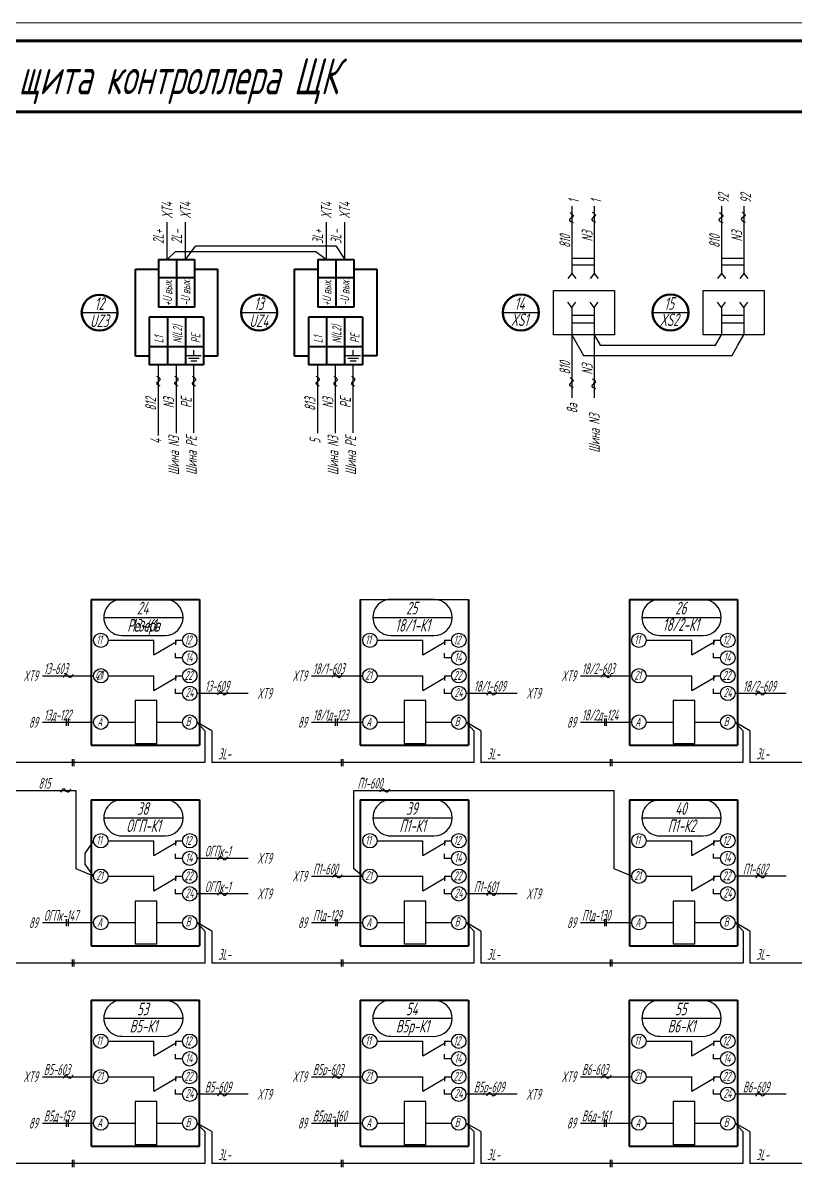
# Model space of a CAD drawing. Header units: millimetres. Extents: x -680 to 9204, y -4430 to 7779.
# Drawn here: x 2492.3 to 2706.6, y -260.7 to 56.9 of the extents above; entities that cross this region are included whole.
import ezdxf
from ezdxf.enums import TextEntityAlignment as Align

# ---------------------------------------------------------------- set-up
doc = ezdxf.new("R2010")
doc.units = ezdxf.units.MM
doc.layers.get('Defpoints').update_dxf_attribs({"color": 33})
for name, color, linetype, lineweight in [('Датчики', 31, 'Continuous', 50), ('Размерная', 4, 'Continuous', 25), ('Толст.рамка', 7, 'Continuous', 60), ('Тонк.рамка', 10, 'Continuous', 20)]:
    doc.layers.add(name, color=color, linetype=linetype, lineweight=lineweight)
doc.layers.add('ТЕКСТ', color=2, linetype='Continuous')
doc.layers.add('Текст.', color=51, linetype='Continuous')
doc.styles.add('Simplex', font='simplex.shx', dxfattribs={"width": 0.7, "oblique": 15})

# ---------------------------------------------------------------- blocks, each defined once
blk = doc.blocks.new('бирка')
at = {"color": 0, "linetype": 'ByBlock', "lineweight": -3}
blk.add_line((0, 0), (22, 0), dxfattribs=at)
at = {"color": 0, "linetype": 'ByBlock', "lineweight": 30}
blk.add_lwpolyline([(5, -5), (17, -5, 1), (17, 5), (5, 5, 1)], format="xyb", close=True, dxfattribs=at)

msp = doc.modelspace()

# ---------------------------------------------------------------- linework, layer by layer
at = {"color": 5, "lineweight": 60}
msp.add_line((1996.114, 32.142), (3207.603, 32.142), dxfattribs=at)
for p, q in [((2644.65, 5.986), (2644.65, -12.666)), ((2650.845, 5.986), (2650.845, -12.666)), ((2686.177, 5.986), (2686.177, -12.666)), ((2692.372, 5.986), (2692.372, -12.666)), ((2537.452, -8.85), (2540.272, -4.998)), ((2540.272, -4.998), (2579.169, -4.998)), ((2579.169, -4.998), (2581.65, -8.848)), ((2532.355, -8.85), (2534.668, -6.621)), ((2534.668, -6.621), (2573.564, -6.621)), ((2573.564, -6.621), (2576.553, -8.848)), ((2644.65, -12.666), (2643.53, -14.077)), ((2644.65, -12.666), (2645.77, -14.077)), ((2650.845, -12.666), (2649.725, -14.077)), ((2650.845, -12.666), (2651.965, -14.077)), ((2686.177, -12.666), (2685.057, -14.077)), ((2686.177, -12.666), (2687.297, -14.077)), ((2692.372, -12.666), (2691.252, -14.077)), ((2692.372, -12.666), (2693.492, -14.077)), ((2644.65, -22.093), (2643.53, -20.682)), ((2644.65, -22.093), (2645.77, -20.682)), ((2644.65, -22.093), (2644.65, -47.17)), ((2650.845, -22.093), (2649.725, -20.682)), ((2650.845, -22.093), (2651.965, -20.682)), ((2650.845, -22.093), (2650.845, -47.17)), ((2686.177, -22.093), (2685.057, -20.682)), ((2686.177, -22.093), (2687.297, -20.682)), ((2686.177, -22.093), (2686.177, -29.697)), ((2692.372, -22.093), (2691.252, -20.682)), ((2692.372, -22.093), (2693.492, -20.682)), ((2692.372, -22.093), (2692.372, -29.697)), ((2625.485, -23.538), (2635.485, -23.538)), ((2667.013, -23.538), (2677.013, -23.538)), ((2585.927, -103.12), (2615.928, -103.12)), ((2515.91, -114.479), (2528.6, -114.479)), ((2528.598, -118.54), (2528.6, -114.475)), ((2528.598, -118.54), (2534.942, -114.835)), ((2534.594, -114.479), (2536.594, -114.479)), ((2534.594, -114.479), (2534.594, -115.763)), ((2590.586, -114.479), (2603.275, -114.479)), ((2603.273, -118.54), (2603.275, -114.475)), ((2603.273, -118.54), (2609.617, -114.835)), ((2609.27, -114.479), (2609.269, -115.763)), ((2609.27, -114.479), (2611.269, -114.479)), ((2665.261, -114.479), (2677.951, -114.479)), ((2677.949, -118.54), (2677.95, -114.475)), ((2677.949, -118.54), (2684.292, -114.835)), ((2683.945, -114.479), (2683.944, -115.763)), ((2683.945, -114.479), (2685.944, -114.479)), ((2534.533, -118.076), (2534.532, -119.359)), ((2536.594, -119.36), (2534.532, -119.359)), ((2609.208, -118.076), (2609.207, -119.359)), ((2611.269, -119.36), (2609.207, -119.359)), ((2683.883, -118.076), (2683.883, -119.359)), ((2685.944, -119.36), (2683.883, -119.359)), ((2515.91, -124.321), (2528.6, -124.321)), ((2528.598, -128.382), (2528.6, -124.316)), ((2528.598, -128.382), (2534.942, -124.676)), ((2534.594, -124.321), (2536.594, -124.321)), ((2534.594, -124.321), (2534.594, -125.604)), ((2590.586, -124.321), (2603.275, -124.321)), ((2603.273, -128.382), (2603.275, -124.316)), ((2603.273, -128.382), (2609.617, -124.676)), ((2609.27, -124.321), (2609.269, -125.604)), ((2609.27, -124.321), (2611.269, -124.321)), ((2665.261, -124.321), (2677.951, -124.321)), ((2677.949, -128.382), (2677.95, -124.316)), ((2677.949, -128.382), (2684.292, -124.676)), ((2683.945, -124.321), (2683.944, -125.604)), ((2683.945, -124.321), (2685.944, -124.321)), ((2534.533, -127.917), (2534.532, -129.201)), ((2536.594, -129.202), (2534.532, -129.201)), ((2609.208, -127.917), (2609.207, -129.201)), ((2611.269, -129.202), (2609.207, -129.201)), ((2683.883, -127.917), (2683.883, -129.201)), ((2685.944, -129.202), (2683.883, -129.201)), ((2523.419, -131.203), (2523.419, -143.203)), ((2529.419, -131.203), (2523.419, -131.203)), ((2529.419, -143.203), (2529.419, -131.203)), ((2598.094, -131.203), (2598.094, -143.203)), ((2604.094, -131.203), (2598.094, -131.203)), ((2604.094, -143.203), (2604.094, -131.203)), ((2672.77, -131.203), (2672.77, -143.203)), ((2678.77, -131.203), (2672.77, -131.203)), ((2678.77, -143.203), (2678.77, -131.203)), ((2515.91, -137.199), (2523.416, -137.199)), ((2529.416, -137.199), (2536.594, -137.199)), ((2542.794, -139.57), (2540.594, -137.199)), ((2544.72, -139.57), (2540.596, -137.199)), ((2542.794, -139.57), (2542.794, -148.416)), ((2544.72, -139.57), (2544.72, -148.416)), ((2590.586, -137.199), (2598.092, -137.199)), ((2604.092, -137.199), (2611.269, -137.199)), ((2617.469, -139.57), (2615.269, -137.199)), ((2619.396, -139.57), (2615.271, -137.199)), ((2617.469, -139.57), (2617.469, -148.416)), ((2619.396, -139.57), (2619.396, -148.416)), ((2665.261, -137.199), (2672.767, -137.199)), ((2678.767, -137.199), (2685.944, -137.199)), ((2692.144, -139.57), (2689.944, -137.199)), ((2694.071, -139.57), (2689.946, -137.199)), ((2692.144, -139.57), (2692.144, -148.416)), ((2694.071, -139.57), (2694.071, -148.416)), ((2529.419, -143.203), (2523.419, -143.203)), ((2604.094, -143.203), (2598.094, -143.203)), ((2678.77, -143.203), (2672.77, -143.203)), ((2542.794, -148.416), (2470.045, -148.416)), ((2617.469, -148.416), (2544.72, -148.416)), ((2692.144, -148.416), (2619.396, -148.416)), ((2766.82, -148.416), (2694.071, -148.416)), ((2360.075, -156.13), (2507.086, -156.13)), ((2507.086, -177.861), (2507.086, -156.13)), ((2584.096, -177.864), (2584.096, -156.13)), ((2584.096, -156.13), (2656.432, -156.13)), ((2656.432, -177.864), (2656.432, -156.13)), ((2511.913, -170.104), (2509.525, -173.433)), ((2515.913, -170.104), (2528.603, -170.104)), ((2528.601, -174.165), (2528.603, -170.1)), ((2528.601, -174.165), (2534.945, -170.46)), ((2534.597, -170.104), (2536.596, -170.104)), ((2534.597, -170.104), (2534.597, -171.388)), ((2590.588, -170.102), (2603.278, -170.102)), ((2603.276, -174.163), (2603.278, -170.098)), ((2603.276, -174.163), (2609.62, -170.457)), ((2609.272, -170.102), (2611.272, -170.102)), ((2609.272, -170.102), (2609.272, -171.386)), ((2665.265, -170.099), (2677.955, -170.099)), ((2677.953, -174.16), (2677.955, -170.095)), ((2677.953, -174.16), (2684.297, -170.454)), ((2683.949, -170.099), (2685.948, -170.099)), ((2683.949, -170.099), (2683.949, -171.383)), ((2509.525, -176.614), (2509.525, -173.433)), ((2534.535, -173.701), (2534.535, -174.984)), ((2609.211, -173.699), (2609.21, -174.982)), ((2683.887, -173.695), (2683.887, -174.979)), ((2511.913, -179.943), (2509.525, -176.614)), ((2536.596, -174.985), (2534.535, -174.984)), ((2554.783, -174.984), (2540.598, -174.984)), ((2611.272, -174.983), (2609.21, -174.982)), ((2685.948, -174.98), (2683.887, -174.979)), ((2511.914, -179.943), (2507.086, -177.861)), ((2515.913, -179.946), (2528.603, -179.946)), ((2528.601, -184.007), (2528.603, -179.941)), ((2528.601, -184.007), (2534.945, -180.301)), ((2534.597, -179.946), (2536.596, -179.946)), ((2534.597, -179.946), (2534.597, -181.229)), ((2586.584, -179.947), (2584.096, -177.864)), ((2590.588, -179.943), (2603.278, -179.943)), ((2603.276, -184.004), (2603.278, -179.939)), ((2603.276, -184.004), (2609.62, -180.299)), ((2609.272, -179.943), (2611.272, -179.943)), ((2609.272, -179.943), (2609.272, -181.227)), ((2661.261, -179.947), (2656.432, -177.864)), ((2665.265, -179.94), (2677.955, -179.94)), ((2677.953, -184.001), (2677.955, -179.936)), ((2677.953, -184.001), (2684.297, -180.295)), ((2683.949, -179.94), (2685.948, -179.94)), ((2683.949, -179.94), (2683.949, -181.224)), ((2534.535, -183.542), (2534.535, -184.826)), ((2609.211, -183.54), (2609.21, -184.824)), ((2683.887, -183.537), (2683.887, -184.82)), ((2523.422, -186.828), (2523.422, -198.828)), ((2529.422, -186.828), (2523.422, -186.828)), ((2529.422, -198.828), (2529.422, -186.828)), ((2536.596, -184.827), (2534.535, -184.826)), ((2554.783, -184.826), (2540.598, -184.826)), ((2598.097, -186.826), (2598.097, -198.826)), ((2604.097, -186.826), (2598.097, -186.826)), ((2604.097, -198.826), (2604.097, -186.826)), ((2611.272, -184.825), (2609.21, -184.824)), ((2672.774, -186.822), (2672.774, -198.822)), ((2678.774, -186.822), (2672.774, -186.822)), ((2678.774, -198.822), (2678.774, -186.822)), ((2685.948, -184.821), (2683.887, -184.82)), ((2497.729, -192.822), (2511.914, -192.822)), ((2515.913, -192.824), (2523.419, -192.824)), ((2529.419, -192.824), (2536.596, -192.824)), ((2542.799, -195.194), (2540.599, -192.823)), ((2544.723, -195.194), (2540.599, -192.823)), ((2590.588, -192.822), (2598.095, -192.822)), ((2604.095, -192.822), (2611.272, -192.822)), ((2617.474, -195.193), (2615.274, -192.822)), ((2619.401, -195.193), (2615.276, -192.822)), ((2665.265, -192.819), (2672.771, -192.819)), ((2678.771, -192.819), (2685.948, -192.819)), ((2692.151, -195.19), (2689.951, -192.819)), ((2694.077, -195.19), (2689.953, -192.819)), ((2542.799, -195.194), (2542.799, -204.039)), ((2544.723, -195.194), (2544.723, -204.039)), ((2617.474, -195.193), (2617.474, -204.038)), ((2619.401, -195.193), (2619.401, -204.038)), ((2692.151, -195.19), (2692.151, -204.035)), ((2694.077, -195.19), (2694.077, -204.035)), ((2529.422, -198.828), (2523.422, -198.828)), ((2604.097, -198.826), (2598.097, -198.826)), ((2678.774, -198.822), (2672.774, -198.822)), ((2542.799, -204.039), (2470.05, -204.039)), ((2617.472, -204.039), (2544.723, -204.039)), ((2692.149, -204.038), (2619.401, -204.038)), ((2766.826, -204.035), (2694.077, -204.035)), ((2515.904, -225.73), (2528.594, -225.73)), ((2528.592, -229.791), (2528.594, -225.726)), ((2528.592, -229.791), (2534.936, -226.086)), ((2534.588, -225.73), (2536.588, -225.73)), ((2534.588, -225.73), (2534.588, -227.014)), ((2590.578, -225.731), (2603.268, -225.731)), ((2603.266, -229.792), (2603.268, -225.727)), ((2603.266, -229.792), (2609.61, -226.087)), ((2609.262, -225.731), (2611.262, -225.731)), ((2609.262, -225.731), (2609.262, -227.015)), ((2665.251, -225.73), (2677.941, -225.73)), ((2677.938, -229.791), (2677.94, -225.726)), ((2677.938, -229.791), (2684.282, -226.086)), ((2683.935, -225.73), (2683.934, -227.014)), ((2683.935, -225.73), (2685.934, -225.73)), ((2534.527, -229.327), (2534.526, -230.61)), ((2536.588, -230.611), (2534.526, -230.61)), ((2609.201, -229.328), (2609.2, -230.612)), ((2611.262, -230.612), (2609.2, -230.612)), ((2683.873, -229.327), (2683.873, -230.61)), ((2685.934, -230.611), (2683.873, -230.61)), ((2515.904, -235.572), (2528.594, -235.572)), ((2528.592, -239.633), (2528.594, -235.567)), ((2528.592, -239.633), (2534.936, -235.927)), ((2534.588, -235.572), (2536.588, -235.572)), ((2534.588, -235.572), (2534.588, -236.855)), ((2590.578, -235.573), (2603.268, -235.573)), ((2603.266, -239.634), (2603.268, -235.568)), ((2603.266, -239.634), (2609.61, -235.928)), ((2609.262, -235.573), (2611.262, -235.573)), ((2609.262, -235.573), (2609.262, -236.856)), ((2665.251, -235.572), (2677.941, -235.572)), ((2677.938, -239.633), (2677.94, -235.567)), ((2677.938, -239.633), (2684.282, -235.927)), ((2683.935, -235.572), (2683.934, -236.855)), ((2683.935, -235.572), (2685.934, -235.572)), ((2534.527, -239.168), (2534.526, -240.452)), ((2536.588, -240.453), (2534.526, -240.452)), ((2609.201, -239.169), (2609.2, -240.453)), ((2611.262, -240.454), (2609.2, -240.453)), ((2683.873, -239.168), (2683.873, -240.452)), ((2685.934, -240.453), (2683.873, -240.452)), ((2523.413, -242.454), (2523.413, -254.454)), ((2529.413, -242.454), (2523.413, -242.454)), ((2529.413, -254.454), (2529.413, -242.454)), ((2598.087, -242.455), (2598.087, -254.455)), ((2604.087, -242.455), (2598.087, -242.455)), ((2604.087, -254.455), (2604.087, -242.455)), ((2672.76, -242.454), (2672.76, -254.454)), ((2678.76, -242.454), (2672.76, -242.454)), ((2678.76, -254.454), (2678.76, -242.454)), ((2515.904, -248.45), (2523.41, -248.45)), ((2529.41, -248.45), (2536.588, -248.45)), ((2542.79, -250.821), (2540.59, -248.45)), ((2544.716, -250.821), (2540.592, -248.45)), ((2542.79, -250.821), (2542.79, -259.666)), ((2544.716, -250.821), (2544.716, -259.666)), ((2590.578, -248.451), (2598.084, -248.451)), ((2604.084, -248.451), (2611.262, -248.451)), ((2619.389, -250.82), (2615.264, -248.449)), ((2617.464, -250.822), (2615.264, -248.452)), ((2617.464, -250.822), (2617.464, -259.668)), ((2619.389, -250.82), (2619.389, -259.665)), ((2665.251, -248.45), (2672.757, -248.45)), ((2678.757, -248.45), (2685.934, -248.45)), ((2692.136, -250.821), (2689.936, -248.45)), ((2694.062, -250.82), (2689.937, -248.449)), ((2692.136, -250.821), (2692.136, -259.666)), ((2694.062, -250.82), (2694.062, -259.665)), ((2529.413, -254.454), (2523.413, -254.454)), ((2604.087, -254.455), (2598.087, -254.455)), ((2678.76, -254.454), (2672.76, -254.454)), ((2542.79, -259.665), (2470.04, -259.665)), ((2617.464, -259.666), (2544.714, -259.666)), ((2692.136, -259.665), (2619.387, -259.665)), ((2766.809, -259.665), (2694.059, -259.665))]:
    msp.add_line(p, q)
at = {"color": 7}
for p, q in [((2532.355, -8.85), (2532.355, 1.569)), ((2537.452, -8.85), (2537.452, 1.569)), ((2576.553, -8.848), (2576.553, 1.571)), ((2581.65, -8.848), (2581.65, 1.571)), ((2508.58, -23.541), (2518.518, -23.541)), ((2552.856, -23.538), (2562.794, -23.538)), ((2529.894, -57.634), (2529.894, -38.015)), ((2534.867, -56.981), (2534.867, -38.015)), ((2539.764, -56.947), (2539.764, -38.015)), ((2574.093, -57.001), (2574.093, -38.013)), ((2579.066, -56.978), (2579.066, -38.013)), ((2583.963, -56.945), (2583.963, -38.013))]:
    msp.add_line(p, q, dxfattribs=at)
at = {"lineweight": 40}
for p, q in [((2529.913, -8.85), (2539.913, -8.85)), ((2529.913, -8.85), (2529.915, -22.074)), ((2534.913, -8.85), (2534.915, -22.074)), ((2539.913, -8.85), (2539.915, -22.074)), ((2574.111, -8.848), (2584.111, -8.848)), ((2574.111, -8.848), (2574.114, -22.071)), ((2579.111, -8.848), (2579.114, -22.071)), ((2584.111, -8.848), (2584.114, -22.071)), ((2523.496, -11.5), (2529.913, -11.499)), ((2523.496, -35.587), (2523.496, -11.5)), ((2539.913, -11.497), (2546.33, -11.496)), ((2546.33, -11.495), (2546.33, -35.586)), ((2567.695, -11.497), (2574.112, -11.496)), ((2567.695, -35.585), (2567.695, -11.497)), ((2584.112, -11.495), (2590.529, -11.494)), ((2590.529, -11.493), (2590.529, -35.583)), ((2539.914, -13.85), (2529.914, -13.85)), ((2584.112, -13.848), (2574.112, -13.848)), ((2539.915, -22.074), (2529.914, -22.074)), ((2584.114, -22.071), (2574.113, -22.071)), ((2542.365, -24.791), (2527.367, -24.791)), ((2527.367, -24.792), (2527.367, -38.015)), ((2532.368, -24.793), (2532.368, -38.016)), ((2537.367, -24.792), (2537.369, -38.016)), ((2542.365, -24.791), (2542.368, -38.015)), ((2586.563, -24.789), (2571.565, -24.789)), ((2571.565, -24.79), (2571.565, -38.013)), ((2576.567, -24.79), (2576.567, -38.013)), ((2581.565, -24.79), (2581.568, -38.014)), ((2586.563, -24.789), (2586.566, -38.013)), ((2542.367, -33.015), (2527.368, -33.017)), ((2586.565, -33.013), (2571.567, -33.015)), ((2527.369, -35.587), (2523.496, -35.587)), ((2542.368, -38.015), (2527.367, -38.015)), ((2546.33, -35.586), (2542.367, -35.585)), ((2571.567, -35.584), (2567.695, -35.585)), ((2586.566, -38.013), (2571.565, -38.013)), ((2590.529, -35.583), (2586.566, -35.583)), ((2511.251, -103.12), (2511.251, -143.61)), ((2511.251, -103.12), (2541.253, -103.12)), ((2541.251, -103.12), (2541.251, -143.61)), ((2585.927, -103.12), (2585.927, -143.61)), ((2615.927, -103.12), (2615.927, -143.61)), ((2660.602, -103.12), (2660.602, -143.61)), ((2660.602, -103.12), (2690.603, -103.12)), ((2690.602, -103.12), (2690.602, -143.61)), ((2511.251, -143.61), (2541.253, -143.61)), ((2585.927, -143.61), (2615.929, -143.61)), ((2660.602, -143.61), (2690.604, -143.61)), ((2511.254, -158.745), (2511.254, -199.235)), ((2511.254, -158.745), (2541.255, -158.745)), ((2541.254, -158.745), (2541.254, -199.235)), ((2585.929, -158.743), (2585.929, -199.233)), ((2585.929, -158.743), (2615.929, -158.743)), ((2615.929, -158.743), (2615.929, -199.233)), ((2660.606, -158.74), (2660.606, -199.23)), ((2660.606, -158.74), (2690.607, -158.74)), ((2690.606, -158.74), (2690.606, -199.23)), ((2511.254, -199.235), (2541.256, -199.235)), ((2585.929, -199.233), (2615.932, -199.233)), ((2660.606, -199.23), (2690.608, -199.23)), ((2511.245, -214.371), (2511.245, -254.861)), ((2511.245, -214.371), (2541.247, -214.371)), ((2541.245, -214.371), (2541.245, -254.861)), ((2585.919, -214.372), (2585.919, -254.862)), ((2585.919, -214.372), (2615.921, -214.372)), ((2615.919, -214.372), (2615.919, -254.862)), ((2660.592, -214.371), (2660.592, -254.861)), ((2660.592, -214.371), (2690.593, -214.371)), ((2690.592, -214.371), (2690.592, -254.861)), ((2511.245, -254.861), (2541.247, -254.861)), ((2585.919, -254.862), (2615.921, -254.862)), ((2660.592, -254.861), (2690.594, -254.861))]:
    msp.add_line(p, q, dxfattribs=at)
at = {"lineweight": 30}
for p, q in [((2644.65, -8.413), (2650.845, -8.413)), ((2686.177, -8.413), (2692.372, -8.413)), ((2650.845, -10.413), (2644.65, -10.413)), ((2692.372, -10.413), (2686.177, -10.413)), ((2650.845, -24.346), (2644.65, -24.346)), ((2692.372, -24.346), (2686.177, -24.346)), ((2644.65, -26.346), (2650.845, -26.346)), ((2686.177, -26.346), (2692.372, -26.346))]:
    msp.add_line(p, q, dxfattribs=at)
at = {"lineweight": 30, "ltscale": 0.5}
for p, q in [((2639.535, -29.697), (2639.535, -17.379)), ((2639.535, -17.379), (2656.51, -17.379)), ((2656.51, -17.379), (2656.51, -29.697)), ((2681.062, -29.697), (2681.062, -17.379)), ((2681.062, -17.379), (2698.037, -17.379)), ((2698.037, -17.379), (2698.037, -29.697)), ((2656.51, -29.697), (2639.535, -29.697)), ((2698.037, -29.697), (2681.062, -29.697))]:
    msp.add_line(p, q, dxfattribs=at)
at = {"color": 107}
for p, q in [((2644.65, -29.697), (2647.892, -35.457)), ((2650.845, -29.697), (2652.466, -32.577)), ((2684.56, -32.577), (2686.177, -29.697)), ((2690.755, -32.577), (2692.372, -29.697)), ((2652.466, -32.577), (2684.56, -32.577)), ((2689.138, -35.457), (2690.755, -32.577)), ((2647.892, -35.457), (2689.138, -35.457))]:
    msp.add_line(p, q, dxfattribs=at)
at = {"linetype": 'ByBlock'}
for p, q in [((2539.645, -33.966), (2539.645, -35.44)), ((2583.887, -33.968), (2583.887, -35.442)), ((2537.565, -35.488), (2541.779, -35.488)), ((2538.198, -36.183), (2541.167, -36.183)), ((2538.889, -36.943), (2540.524, -36.943)), ((2581.806, -35.49), (2586.021, -35.49)), ((2582.439, -36.185), (2585.408, -36.185)), ((2583.131, -36.945), (2584.766, -36.945))]:
    msp.add_line(p, q, dxfattribs=at)
at = {"ltscale": 5}
for p, q in [((2572.4, -124.322), (2586.586, -124.322)), ((2647.075, -124.322), (2661.261, -124.322)), ((2629.454, -129.203), (2615.269, -129.203)), ((2704.13, -129.203), (2689.944, -129.203)), ((2572.4, -137.199), (2586.586, -137.199)), ((2647.075, -137.199), (2661.261, -137.199)), ((2572.406, -179.942), (2586.592, -179.942)), ((2704.137, -179.939), (2689.952, -179.939)), ((2629.461, -184.823), (2615.275, -184.823)), ((2572.406, -192.82), (2586.592, -192.82)), ((2647.083, -192.817), (2661.269, -192.817)), ((2497.717, -235.571), (2511.903, -235.571)), ((2572.391, -235.569), (2586.577, -235.569)), ((2647.063, -235.569), (2661.248, -235.569)), ((2554.772, -240.452), (2540.586, -240.452)), ((2629.446, -240.451), (2615.26, -240.451)), ((2704.117, -240.451), (2689.931, -240.451)), ((2497.717, -248.448), (2511.903, -248.448)), ((2572.391, -248.447), (2586.577, -248.447)), ((2647.063, -248.447), (2661.248, -248.447))]:
    msp.add_line(p, q, dxfattribs=at)
for centre in [(2513.91, -114.479), (2538.594, -114.479), (2588.586, -114.479), (2613.269, -114.479), (2663.261, -114.479), (2687.944, -114.479), (2538.594, -119.36), (2613.269, -119.36), (2687.944, -119.36), (2513.91, -124.321), (2538.594, -124.321), (2588.586, -124.321), (2613.269, -124.321), (2663.261, -124.321), (2687.944, -124.321), (2538.594, -129.202), (2613.269, -129.202), (2687.944, -129.202), (2513.91, -137.199), (2538.594, -137.199), (2588.586, -137.199), (2613.269, -137.199), (2663.261, -137.199), (2687.944, -137.199), (2513.913, -170.104), (2538.596, -170.104), (2588.588, -170.102), (2613.272, -170.102), (2663.265, -170.099), (2687.948, -170.099), (2538.596, -174.985), (2613.272, -174.983), (2687.948, -174.98), (2513.913, -179.946), (2538.596, -179.946), (2588.588, -179.943), (2613.272, -179.943), (2663.265, -179.94), (2687.948, -179.94), (2538.596, -184.827), (2613.272, -184.825), (2687.948, -184.821), (2513.913, -192.824), (2538.596, -192.824), (2588.588, -192.822), (2613.272, -192.822), (2663.265, -192.819), (2687.948, -192.819), (2513.904, -225.73), (2538.588, -225.73), (2588.578, -225.731), (2613.262, -225.731), (2663.251, -225.73), (2687.934, -225.73), (2538.588, -230.611), (2613.262, -230.612), (2687.934, -230.611), (2513.904, -235.572), (2538.588, -235.572), (2588.578, -235.573), (2613.262, -235.573), (2663.251, -235.572), (2687.934, -235.572), (2538.588, -240.453), (2613.262, -240.454), (2687.934, -240.453), (2513.904, -248.45), (2538.588, -248.45), (2588.578, -248.451), (2613.262, -248.451), (2663.251, -248.45), (2687.934, -248.45)]:
    msp.add_circle(centre, 2)
at = {"color": 30, "linetype": 'ByBlock', "lineweight": 30}
for points, end_tangent in [([(2644.135, 4.205), (2645.003, 3.337), (2643.961, 2.257), (2645.003, 1.471)], (0, -1)), ([(2650.33, 4.319), (2651.198, 3.45), (2650.156, 2.37), (2651.198, 1.584)], (0, -1)), ([(2685.662, 4.205), (2686.531, 3.337), (2685.488, 2.257), (2686.531, 1.471)], (0, -1)), ([(2691.857, 4.319), (2692.726, 3.45), (2691.683, 2.37), (2692.726, 1.584)], (0, -1)), ([(2530.353, -43.988), (2529.484, -43.12), (2530.385, -42.187), (2529.484, -41.254)], (0, 1)), ([(2535.326, -43.988), (2534.458, -43.12), (2535.358, -42.187), (2534.458, -41.254)], (0, 1)), ([(2540.223, -43.988), (2539.355, -43.12), (2540.255, -42.187), (2539.355, -41.254)], (0, 1)), ([(2574.551, -43.986), (2573.683, -43.118), (2574.583, -42.185), (2573.683, -41.252)], (0, 1)), ([(2579.524, -43.986), (2578.656, -43.118), (2579.557, -42.185), (2578.656, -41.252)], (0, 1)), ([(2584.421, -43.986), (2583.553, -43.118), (2584.453, -42.185), (2583.553, -41.252)], (0, 1)), ([(2644.135, -41.545), (2645.003, -42.413), (2643.961, -43.493), (2645.003, -44.279)], (0, -1)), ([(2650.33, -41.905), (2651.198, -42.774), (2650.156, -43.854), (2651.198, -44.64)], (0, -1)), ([(2506.15, -123.94), (2505.282, -124.808), (2504.349, -123.907), (2503.416, -124.808)], (-1, 0)), ([(2580.826, -123.94), (2579.957, -124.808), (2579.024, -123.907), (2578.091, -124.808)], (-1, 0)), ([(2655.501, -123.94), (2654.632, -124.808), (2653.699, -123.907), (2652.766, -124.808)], (-1, 0)), ([(2623.694, -128.821), (2622.826, -129.689), (2621.893, -128.788), (2620.96, -129.689)], (-1, 0)), ([(2698.37, -128.821), (2697.501, -129.689), (2696.568, -128.788), (2695.635, -129.689)], (-1, 0)), ([(2505.481, -155.748), (2504.612, -156.616), (2503.679, -155.715), (2502.746, -156.616)], (-1, 0)), ([(2594.037, -155.748), (2593.169, -156.616), (2592.236, -155.715), (2591.303, -156.616)], (-1, 0)), ([(2549.022, -174.604), (2548.153, -175.472), (2547.22, -174.572), (2546.287, -175.472)], (-1, 0)), ([(2580.828, -179.562), (2579.96, -180.431), (2579.027, -179.53), (2578.094, -180.431)], (-1, 0)), ([(2698.374, -179.559), (2697.505, -180.427), (2696.572, -179.527), (2695.639, -180.427)], (-1, 0)), ([(2549.022, -184.446), (2548.153, -185.314), (2547.22, -184.413), (2546.287, -185.314)], (-1, 0)), ([(2623.697, -184.443), (2622.829, -185.312), (2621.896, -184.411), (2620.963, -185.312)], (-1, 0)), ([(2506.143, -235.188), (2505.274, -236.057), (2504.341, -235.156), (2503.408, -236.057)], (-1, 0)), ([(2580.817, -235.187), (2579.948, -236.055), (2579.015, -235.155), (2578.082, -236.055)], (-1, 0)), ([(2655.488, -235.187), (2654.619, -236.055), (2653.686, -235.155), (2652.753, -236.055)], (-1, 0)), ([(2549.012, -240.069), (2548.143, -240.938), (2547.21, -240.037), (2546.277, -240.938)], (-1, 0)), ([(2623.686, -240.068), (2622.817, -240.937), (2621.884, -240.036), (2620.951, -240.937)], (-1, 0)), ([(2698.357, -240.068), (2697.488, -240.937), (2696.555, -240.036), (2695.622, -240.937)], (-1, 0))]:
    msp.add_spline(points, degree=3, dxfattribs=dict(at, end_tangent=end_tangent))
at = {"layer": 'Defpoints', "ltscale": 5}
for p, q in [((2497.725, -124.322), (2511.91, -124.322)), ((2554.779, -129.203), (2540.594, -129.203)), ((2497.725, -137.199), (2511.91, -137.199))]:
    msp.add_line(p, q, dxfattribs=at)
at = {"layer": 'Defpoints', "ltscale": 0.9}
for p, q in [((2504.317, -136.199), (2504.317, -138.199)), ((2504.817, -136.199), (2504.817, -138.199))]:
    msp.add_line(p, q, dxfattribs=at)
at = {"layer": 'Defpoints', "color": 30, "linetype": 'ByBlock', "lineweight": 30, "end_tangent": (-1, 0)}
msp.add_spline([(2549.019, -128.821), (2548.15, -129.689), (2547.217, -128.788), (2546.284, -129.689)], degree=3, dxfattribs=at)
at = {"layer": 'Датчики'}
for centre, radius in [((2513.558, -23.543), 4.979), ((2557.835, -23.541), 4.979), ((2630.485, -23.538), 5), ((2672.013, -23.538), 5)]:
    msp.add_circle(centre, radius, dxfattribs=at)
at = {"layer": 'Размерная', "ltscale": 0.9}
for p, q in [((2578.993, -136.199), (2578.993, -138.199)), ((2579.493, -136.199), (2579.493, -138.199)), ((2653.668, -136.199), (2653.668, -138.199)), ((2654.168, -136.199), (2654.168, -138.199)), ((2505.919, -147.416), (2505.919, -149.416)), ((2506.419, -147.416), (2506.419, -149.416)), ((2580.595, -147.416), (2580.595, -149.416)), ((2581.095, -147.416), (2581.095, -149.416)), ((2655.27, -147.416), (2655.27, -149.416)), ((2655.77, -147.416), (2655.77, -149.416)), ((2504.32, -191.822), (2504.32, -193.822)), ((2504.82, -191.822), (2504.82, -193.822)), ((2578.998, -191.822), (2578.998, -193.822)), ((2579.498, -191.822), (2579.498, -193.822)), ((2653.674, -191.819), (2653.674, -193.819)), ((2654.174, -191.819), (2654.174, -193.819)), ((2505.924, -203.039), (2505.924, -205.039)), ((2506.424, -203.039), (2506.424, -205.039)), ((2580.597, -203.039), (2580.597, -205.039)), ((2581.097, -203.039), (2581.097, -205.039)), ((2655.274, -203.036), (2655.274, -205.036)), ((2655.774, -203.036), (2655.774, -205.036)), ((2504.31, -247.448), (2504.31, -249.448)), ((2504.81, -247.448), (2504.81, -249.448)), ((2578.983, -247.448), (2578.983, -249.448)), ((2579.483, -247.448), (2579.483, -249.448)), ((2653.654, -247.448), (2653.654, -249.448)), ((2654.154, -247.448), (2654.154, -249.448)), ((2505.915, -258.665), (2505.915, -260.665)), ((2506.415, -258.665), (2506.415, -260.665)), ((2580.589, -258.666), (2580.589, -260.666)), ((2581.089, -258.666), (2581.089, -260.666)), ((2655.262, -258.665), (2655.262, -260.665)), ((2655.762, -258.665), (2655.762, -260.665))]:
    msp.add_line(p, q, dxfattribs=at)
at = {"layer": 'Толст.рамка'}
msp.add_line((1985.172, 51.855), (3220.172, 51.855), dxfattribs=at)
at = {"layer": 'Тонк.рамка'}
msp.add_line((3225.172, 56.855), (1965.172, 56.855), dxfattribs=at)

# ---------------------------------------------------------------- block references
at = {"layer": 'Датчики', "rotation": 359.9750029476415}
for p in [(2514.735, -108.118), (2589.411, -108.118), (2664.086, -108.118), (2514.738, -163.743), (2589.414, -163.741), (2664.09, -163.737), (2514.729, -219.369), (2589.403, -219.37), (2664.076, -219.369)]:
    msp.add_blockref('бирка', p, dxfattribs=at)

# ---------------------------------------------------------------- texts
at = {"layer": 'Defpoints', "style": 'Simplex', "oblique": 15, "width": 0.6}
msp.add_text('13-К1', height=3.5, dxfattribs=at).set_placement((2525.735, -112.059), align=Align.CENTER)
at = {"layer": 'Defpoints', "style": 'Simplex', "oblique": 15, "width": 0.5}
for s, p in [('XT9', (2496.428, -125.838)), ('XT9', (2561.354, -130.719)), ('89', (2496.428, -138.716))]:
    msp.add_text(s, height=3, dxfattribs=at).set_placement(p, align=Align.RIGHT)
for s, p in [('13-603', (2498.072, -123.83)), ('13-609', (2542.765, -128.711)), ('13д-122', (2498.072, -136.707))]:
    msp.add_text(s, height=3, dxfattribs=at).set_placement(p)
at = {"layer": 'ТЕКСТ', "style": 'Simplex', "oblique": 15}
for s, height, rotation, width, p in [('92', 3, 90, 0.6, (2688.214, 6.815)), ('92', 3, 90, 0.6, (2694.409, 6.815)), ('1', 3, 90, 0.6, (2646.687, 6.815)), ('1', 3, 90, 0.6, (2652.882, 6.815)), ('2L+', 3, 90, 0.6, (2531.378, -4.465)), ('2L-', 3, 90, 0.6, (2536.475, -4.465)), ('3L+', 3, 90, 0.6, (2575.577, -4.463)), ('3L-', 3, 90, 0.6, (2580.674, -4.463)), ('810', 3, 90, 0.6, (2644.204, -5.603)), ('N3', 3, 90, 0.6, (2650.399, -3.82)), ('810', 3, 90, 0.6, (2685.731, -5.603)), ('N3', 3, 90, 0.6, (2691.926, -3.82)), ('вых.', 2.5, 90, 0.6, (2533.718, -18.564)), ('вых.', 2.5, 90, 0.6, (2538.718, -18.46)), ('вых.', 2.5, 90, 0.6, (2577.917, -18.561)), ('вых.', 2.5, 90, 0.6, (2582.917, -18.457)), ('+U', 2.5, 90, 0.6, (2533.651, -21.745)), ('-U', 2.5, 90, 0.6, (2538.651, -21.641)), ('+U', 2.5, 90, 0.6, (2577.85, -21.743)), ('-U', 2.5, 90, 0.6, (2582.85, -21.639)), ('N(L2)', 2.5, 90, 0.6, (2536.452, -32.045)), ('N(L2)', 2.5, 90, 0.6, (2580.65, -32.042)), ('L1', 2.5, 90, 0.6, (2531.257, -32.046)), ('РЕ', 2.5, 90, 0.6, (2541.502, -32.045)), ('L1', 2.5, 90, 0.6, (2575.456, -32.043)), ('РЕ', 2.5, 90, 0.6, (2585.701, -32.042)), ('810', 3, 90, 0.6, (2644.204, -40.749)), ('N3', 3, 90, 0.6, (2650.399, -40.749)), ('8а', 3, 90, 0.6, (2646.198, -51.526)), ('Шина N3', 3, 90, 0.6, (2652.393, -62.439)), ('11', 2.5, 0.00001, 0.5, (2512.639, -115.541)), ('12', 2.5, 0.00001, 0.5, (2537.151, -115.619)), ('11', 2.5, 0.00001, 0.5, (2587.314, -115.541)), ('12', 2.5, 0.00001, 0.5, (2611.826, -115.619)), ('11', 2.5, 0.00001, 0.5, (2661.99, -115.541)), ('12', 2.5, 0.00001, 0.5, (2686.502, -115.619)), ('14', 2.5, 0.00001, 0.5, (2537.392, -120.398)), ('14', 2.5, 0.00001, 0.5, (2612.067, -120.398)), ('14', 2.5, 0.00001, 0.5, (2686.742, -120.398)), ('41', 2.5, 0.00001, 0.5, (2512.195, -125.384)), ('21', 2.5, 0.00001, 0.5, (2512.639, -125.383)), ('22', 2.5, 0.00001, 0.5, (2537.151, -125.46)), ('21', 2.5, 0.00001, 0.5, (2587.314, -125.383)), ('22', 2.5, 0.00001, 0.5, (2611.826, -125.46)), ('21', 2.5, 0.00001, 0.5, (2661.99, -125.383)), ('22', 2.5, 0.00001, 0.5, (2686.502, -125.46)), ('24', 2.5, 0.00001, 0.5, (2537.392, -130.24)), ('24', 2.5, 0.00001, 0.5, (2612.067, -130.24)), ('24', 2.5, 0.00001, 0.5, (2686.742, -130.24)), ('А', 2.5, 0.00001, 0.5, (2512.898, -138.335)), ('В', 2.5, 0.00001, 0.5, (2537.454, -138.249)), ('А', 2.5, 0.00001, 0.5, (2587.573, -138.335)), ('В', 2.5, 0.00001, 0.5, (2612.129, -138.249)), ('А', 2.5, 0.00001, 0.5, (2662.249, -138.335)), ('В', 2.5, 0.00001, 0.5, (2686.805, -138.249)), ('11', 2.5, 0.00001, 0.5, (2512.642, -171.166)), ('12', 2.5, 0.00001, 0.5, (2537.154, -171.244)), ('11', 2.5, 0.00001, 0.5, (2587.317, -171.164)), ('12', 2.5, 0.00001, 0.5, (2611.829, -171.242)), ('11', 2.5, 0.00001, 0.5, (2661.994, -171.161)), ('12', 2.5, 0.00001, 0.5, (2686.506, -171.239)), ('14', 2.5, 0.00001, 0.5, (2537.395, -176.023)), ('14', 2.5, 0.00001, 0.5, (2612.07, -176.021)), ('14', 2.5, 0.00001, 0.5, (2686.747, -176.018)), ('21', 2.5, 0.00001, 0.5, (2512.642, -181.008)), ('22', 2.5, 0.00001, 0.5, (2537.154, -181.085)), ('21', 2.5, 0.00001, 0.5, (2587.317, -181.006)), ('22', 2.5, 0.00001, 0.5, (2611.829, -181.083)), ('21', 2.5, 0.00001, 0.5, (2661.994, -181.002)), ('22', 2.5, 0.00001, 0.5, (2686.506, -181.08)), ('24', 2.5, 0.00001, 0.5, (2537.395, -185.865)), ('24', 2.5, 0.00001, 0.5, (2612.07, -185.862)), ('24', 2.5, 0.00001, 0.5, (2686.747, -185.859)), ('А', 2.5, 0.00001, 0.5, (2512.901, -193.96)), ('В', 2.5, 0.00001, 0.5, (2537.457, -193.874)), ('А', 2.5, 0.00001, 0.5, (2587.576, -193.957)), ('В', 2.5, 0.00001, 0.5, (2612.132, -193.872)), ('А', 2.5, 0.00001, 0.5, (2662.253, -193.954)), ('В', 2.5, 0.00001, 0.5, (2686.809, -193.869)), ('11', 2.5, 0.00001, 0.5, (2512.633, -226.792)), ('12', 2.5, 0.00001, 0.5, (2537.145, -226.87)), ('11', 2.5, 0.00001, 0.5, (2587.307, -226.793)), ('12', 2.5, 0.00001, 0.5, (2611.819, -226.871)), ('11', 2.5, 0.00001, 0.5, (2661.98, -226.792)), ('12', 2.5, 0.00001, 0.5, (2686.492, -226.87)), ('14', 2.5, 0.00001, 0.5, (2537.386, -231.649)), ('14', 2.5, 0.00001, 0.5, (2612.06, -231.65)), ('14', 2.5, 0.00001, 0.5, (2686.732, -231.649)), ('21', 2.5, 0.00001, 0.5, (2512.633, -236.634)), ('22', 2.5, 0.00001, 0.5, (2537.145, -236.711)), ('21', 2.5, 0.00001, 0.5, (2587.307, -236.635)), ('22', 2.5, 0.00001, 0.5, (2611.819, -236.712)), ('21', 2.5, 0.00001, 0.5, (2661.98, -236.634)), ('22', 2.5, 0.00001, 0.5, (2686.492, -236.711)), ('24', 2.5, 0.00001, 0.5, (2537.386, -241.491)), ('24', 2.5, 0.00001, 0.5, (2612.06, -241.492)), ('24', 2.5, 0.00001, 0.5, (2686.732, -241.491)), ('А', 2.5, 0.00001, 0.5, (2512.892, -249.586)), ('В', 2.5, 0.00001, 0.5, (2537.448, -249.5)), ('А', 2.5, 0.00001, 0.5, (2587.566, -249.587)), ('В', 2.5, 0.00001, 0.5, (2612.122, -249.501)), ('А', 2.5, 0.00001, 0.5, (2662.239, -249.586)), ('В', 2.5, 0.00001, 0.5, (2686.795, -249.5))]:
    msp.add_text(s, height=height, rotation=rotation, dxfattribs=dict(at, width=width)).set_placement(p)
at = {"layer": 'ТЕКСТ', "style": 'Simplex', "oblique": 15, "width": 0.6}
for p in [(2533.808, 4.786), (2538.906, 4.786), (2578.007, 4.788), (2583.104, 4.788)]:
    msp.add_text('XT4', height=3, rotation=90, dxfattribs=at).set_placement(p, align=Align.CENTER)
for s, p in [('12', (2513.475, -22.806)), ('13', (2557.751, -22.804)), ('14', (2630.117, -22.757)), ('15', (2671.645, -22.757)), ('UZ3', (2513.463, -27.57)), ('UZ4', (2557.739, -27.568)), ('XS1', (2630.117, -27.287)), ('XS2', (2671.645, -27.287)), ('24', (2525.525, -107.281)), ('25', (2600.201, -107.281)), ('26', (2674.874, -107.281)), ('Резерв', (2525.737, -112.059)), ('18/1-К1', (2600.411, -112.059)), ('18/2-К1', (2674.874, -111.88)), ('38', (2525.528, -162.906)), ('39', (2600.203, -162.904)), ('40', (2674.88, -162.901)), ('ОГП-К1', (2525.74, -167.681)), ('П1-К1', (2600.414, -167.681)), ('П1-К2', (2675.09, -167.678)), ('53', (2525.519, -218.532)), ('54', (2600.193, -218.533)), ('55', (2674.866, -218.532)), ('В5-К1', (2525.728, -223.307)), ('В5р-К1', (2600.401, -223.307)), ('В6-К1', (2675.072, -223.307))]:
    msp.add_text(s, height=3.5, dxfattribs=at).set_placement(p, align=Align.CENTER)
for s, p in [('812', (2529.245, -47.138)), ('N3', (2534.218, -47.138)), ('PE', (2539.115, -47.138)), ('813', (2573.444, -47.136)), ('N3', (2578.417, -47.136)), ('PE', (2583.314, -47.136)), ('4', (2530.676, -58.557)), ('Шина N3', (2535.649, -57.869)), ('Шина PE', (2540.546, -57.869)), ('5', (2574.874, -58.554)), ('Шина N3', (2579.847, -57.867)), ('Шина PE', (2584.744, -57.867))]:
    msp.add_text(s, height=3, rotation=90, dxfattribs=at).set_placement(p, align=Align.RIGHT)
at = {"layer": 'ТЕКСТ', "style": 'Simplex', "oblique": 15, "width": 0.5}
for s, p in [('XT9', (2571.103, -125.838)), ('XT9', (2645.779, -125.838)), ('XT9', (2636.029, -130.719)), ('89', (2571.103, -138.716)), ('89', (2645.779, -138.716)), ('XT9', (2561.358, -176.501)), ('XT9', (2571.11, -181.459)), ('XT9', (2561.358, -186.342)), ('XT9', (2636.035, -186.34)), ('89', (2496.432, -194.339)), ('89', (2571.11, -194.337)), ('89', (2645.786, -194.333)), ('XT9', (2496.421, -237.087)), ('XT9', (2571.095, -237.086)), ('XT9', (2645.766, -237.086)), ('XT9', (2561.346, -241.968)), ('XT9', (2636.02, -241.967)), ('89', (2496.421, -249.965)), ('89', (2571.095, -249.964)), ('89', (2645.766, -249.964))]:
    msp.add_text(s, height=3, dxfattribs=at).set_placement(p, align=Align.RIGHT)
for s, p in [('18/1-603', (2572.747, -123.83)), ('18/2-603', (2647.423, -123.83)), ('18/1-609', (2617.44, -128.711)), ('18/2-609', (2692.116, -128.711)), ('18/1д-123', (2572.747, -136.707)), ('18/2д-124', (2647.423, -136.707)), ('3L-', (2546.471, -147.495)), ('3L-', (2621.146, -147.495)), ('3L-', (2695.822, -147.495)), ('815', (2496.581, -155.649)), ('П1-600', (2585.138, -155.649)), ('ОГПк-1', (2542.769, -174.492)), ('П1-600', (2572.754, -179.45)), ('П1-602', (2692.123, -179.447)), ('ОГПк-1', (2542.769, -184.334)), ('П1-601', (2617.447, -184.332)), ('ОГПк-147', (2498.076, -192.33)), ('П1д-129', (2572.754, -192.328)), ('П1д-130', (2647.43, -192.325)), ('3L-', (2546.474, -203.119)), ('3L-', (2621.151, -203.118)), ('3L-', (2695.828, -203.114)), ('В5-603', (2498.066, -235.078)), ('В5р-603', (2572.74, -235.076)), ('В6-603', (2647.411, -235.076)), ('В5-609', (2542.759, -239.959)), ('В5р-609', (2617.433, -239.958)), ('В6-609', (2692.104, -239.958)), ('В5д-159', (2498.066, -247.955)), ('В5рд-160', (2572.74, -247.954)), ('В6д-161', (2647.411, -247.954)), ('3L-', (2546.467, -258.746)), ('3L-', (2621.14, -258.745)), ('3L-', (2695.812, -258.745))]:
    msp.add_text(s, height=3, dxfattribs=at).set_placement(p)
at = {"layer": 'Текст.', "lineweight": 40, "style": 'Simplex', "oblique": 15, "width": 0.6}
msp.add_text('Монтажная схема щита контроллера ЩК', height=10, dxfattribs=at).set_placement((2420.215, 37.036))

doc.saveas('drawing.dxf')
